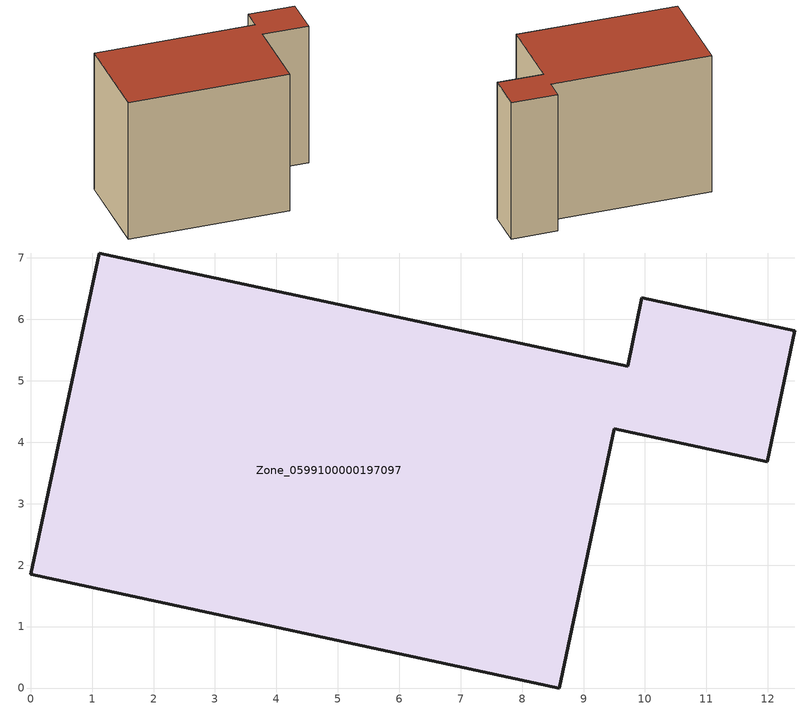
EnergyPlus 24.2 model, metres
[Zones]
Zone_0599100000197097
 floor ground (C_G): 0,1.85 1.12,7.08 9.72,5.24 9.95,6.35 12.44,5.81 11.99,3.68 9.5,4.22 8.6,0 z0
 wall outside (C_F): 1.12,7.08 0,1.85 8.6,0 9.5,4.22 11.99,3.68 12.44,5.81 9.95,6.35 9.72,5.24 1.12,7.08 z0:8.14
 roof outside (C_R): 12.44,5.81 9.95,6.35 9.72,5.24 1.12,7.08 0,1.85 8.6,0 9.5,4.22 11.99,3.68 z8.14
[BUILDING]
Pand.0599100000197097: North Axis=0; Terrain=City; Loads Convergence Tolerance Value=0.04; Temperature Convergence Tolerance Value=0.4; Solar Distribution=FullExterior; Maximum Number of Warmup Days=25; Minimum Number of Warmup Days=1
[Site:Location]
Rotterdam.The.Hague.AP_ZH_NLD Design_Conditions: Latitude=51.96; Longitude=4.45; Time Zone=1; Elevation=-4.5
[SITE:GROUNDTEMPERATURE:BUILDINGSURFACE]
18, 18, 18, 18, 18, 18, 18, 18, 18, 18, 18, 18
[MATERIAL] Thermal Absorptance=0.9; Solar Absorptance=0.7; Visible Absorptance=0.7
Name | Roughness | Thickness | Conductivity | Density | Specific Heat
G.TI.1975-1991 | MediumSmooth | 0.15 | 0.288461 | 540 | 1210
F.TI.1975-1991 | Rough | 0.3 | 0.230769 | 1920 | 840
R.TI.1975-1991 | MediumRough | 0.2 | 0.153846 | 1500 | 1000
[CONSTRUCTION]
C_G: G.TI.1975-1991
C_F: F.TI.1975-1991
C_R: R.TI.1975-1991
[ZONE]
Zone_0599100000197097: Type=1; Multiplier=1; Ceiling Height=Autocalculate; Volume=Autocalculate; Floor Area=autocalculate; Part of Total Floor Area=Yes
[ZONEINFILTRATION:DESIGNFLOWRATE]
Infil_Zone_0599100000197097: Zone or ZoneList or Space or SpaceList=Zone_0599100000197097; Schedule=AlwaysOn; Design Flow Rate Calculation Method=Flow/Area; Flow Rate per Floor Area=0.003; Constant Term Coefficient=1; Temperature Term Coefficient=0; Velocity Term Coefficient=0; Velocity Squared Term Coefficient=0
[HVACTEMPLATE:ZONE:IDEALLOADSAIRSYSTEM]
Zone_0599100000197097: Maximum Heating Supply Air Temperature=50; Minimum Cooling Supply Air Temperature=13; Maximum Heating Supply Air Humidity Ratio=0.0156; Minimum Cooling Supply Air Humidity Ratio=0.0077; Heating Limit=NoLimit; Cooling Limit=NoLimit; Dehumidification Control Type=ConstantSensibleHeatRatio; Cooling Sensible Heat Ratio=0.7; Dehumidification Setpoint=60; Humidification Control Type=None; Humidification Setpoint=30; Outdoor Air Method=None; Outdoor Air Flow Rate per Person=0.00944; Outdoor Air Flow Rate per Zone Floor Area=0; Outdoor Air Flow Rate per Zone=0; Demand Controlled Ventilation Type=None; Outdoor Air Economizer Type=NoEconomizer; Heat Recovery Type=None; Sensible Heat Recovery Effectiveness=0.7; Latent Heat Recovery Effectiveness=0.65
[ZONECONTROL:THERMOSTAT]
ThermostatControl_Zone_0599100000197097: Zone or ZoneList=Zone_0599100000197097; Control Type Schedule=DualSetpointControlType; Control 1=Thermostat_Zone_0599100000197097; Temperature Difference Between Cutout And Setpoint=0
[THERMOSTATSETPOINT:DUALSETPOINT]
Thermostat_Zone_0599100000197097: Heating Setpoint Temperature Schedule=HeatingSetpoint_Zone_0599100000197097; Cooling Setpoint Temperature Schedule=CoolingSetpoint_Zone_0599100000197097
[SCHEDULE:COMPACT]
HeatingSetpoint_Zone_0599100000197097: Through: 12/31, For: AllDays, Until: 24:00, 21
CoolingSetpoint_Zone_0599100000197097: Through: 12/31, For: AllDays, Until: 24:00, 24
DualSetpointControlType: Through: 12/31, For: AllDays, Until: 24:00, 4
AlwaysOn: Through: 12/31, For: AllDays, Until: 24:00, 1
